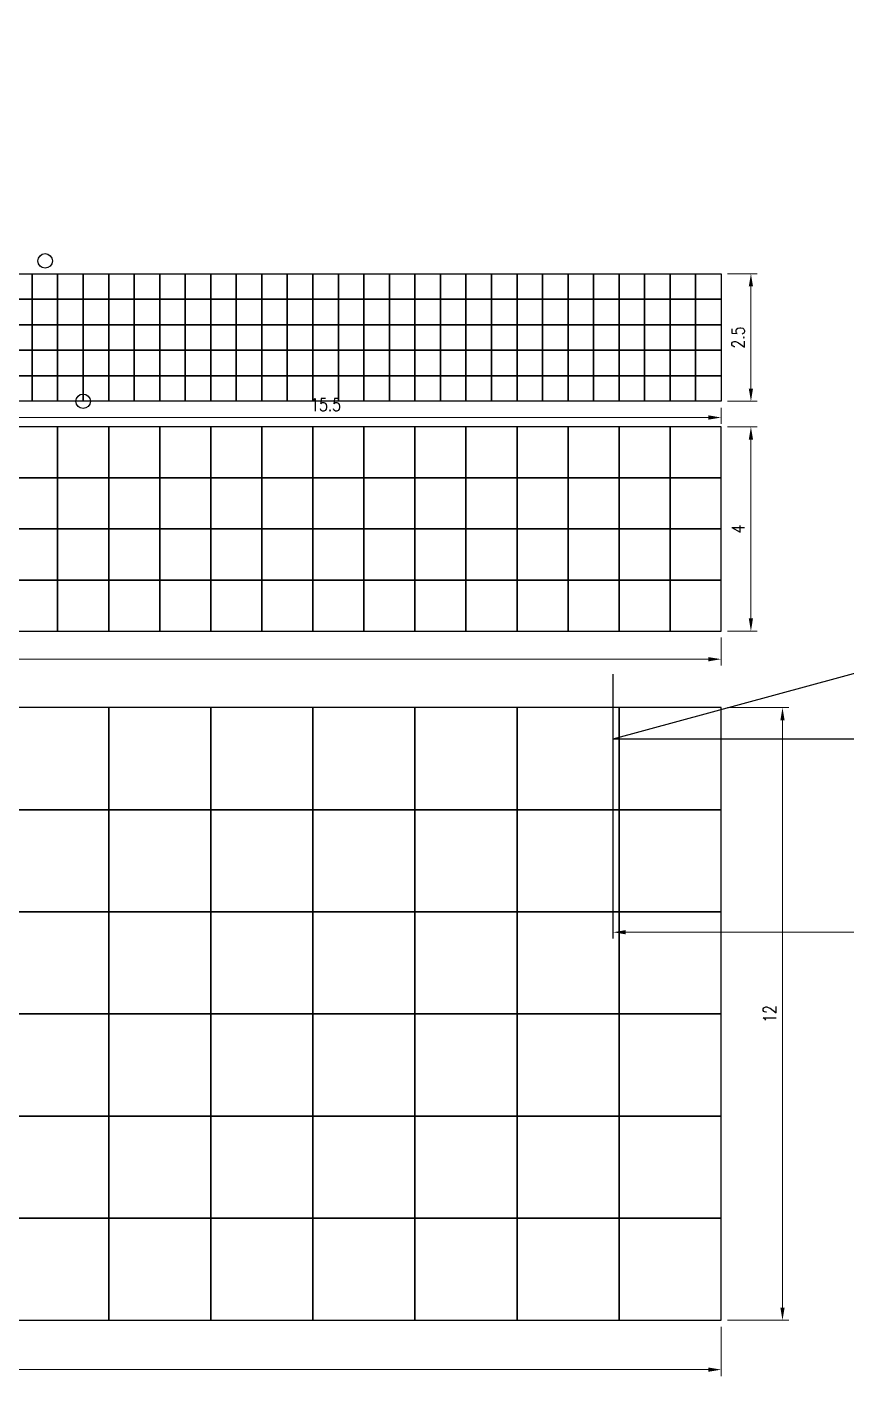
# Model space of a CAD drawing. Header units: millimetres. Extents: x -66 to 79, y -30 to 113.
# Drawn here: x 2.4 to 18.45, y -30.29 to -3.87 of the extents above; entities that cross this region are included whole.
import ezdxf

# ---------------------------------------------------------------- set-up
doc = ezdxf.new("R2010")
doc.units = ezdxf.units.MM
doc.layers.get('Defpoints').update_dxf_attribs({"color": 181})
doc.layers.add('Main_blokcs', color=3, linetype='Continuous')
doc.layers.add('Segment_lining', color=50, linetype='Continuous')
doc.styles.add('ROMANS', font='ROMANS.shx', dxfattribs={"width": 0.8})
doc.dimstyles.new('DIM_0.1', dxfattribs={"dimscale": 0.1, "dimtxt": 2.5, "dimasz": 2.5, "dimexe": 1.25, "dimexo": 1.25, "dimgap": 1.25, "dimtad": 1, "dimdec": 3, "dimzin": 11, "dimdsep": 46, "dimtxsty": 'ROMANS', "dimcen": 0, "dimclrd": 1, "dimclre": 1, "dimclrt": 7, "dimadec": 4, "dimazin": 3, "dimtfac": 1, "dimtdec": 3, "dimtofl": 0, "dimtmove": 2, "dimatfit": 3, "dimfxl": 1, "dimfrac": 2, "dimtolj": 1, "dimtzin": 11, "dimlwd": 0, "dimlwe": 0, "dimarcsym": 0})

# ---------------------------------------------------------------- blocks, each defined once
blk = doc.blocks.new('*D83')
at = {"layer": 'Defpoints', "color": 0, "transparency": 16777216}
for p in [(-16, -29.199), (16, -29.199), (16, -30.165)]:
    blk.add_point(p, dxfattribs=at)
at = {"layer": 'Segment_lining', "color": 1, "lineweight": 0, "transparency": 16777216}
for p, q in [((-16, -29.324), (-16, -30.29)), ((16, -29.324), (16, -30.29)), ((-15.75, -30.165), (15.75, -30.165))]:
    blk.add_line(p, q, dxfattribs=at)
at = {"layer": 'Segment_lining', "color": 1, "transparency": 16777216}
for points in [[(-15.75, -30.123), (-15.75, -30.206), (-16, -30.165)], [(15.75, -30.123), (15.75, -30.206), (16, -30.165)]]:
    blk.add_solid(points, dxfattribs=at)
at = {"layer": 'Segment_lining', "color": 7, "transparency": 16777216, "insert": (0, -29.915), "char_height": 0.25, "attachment_point": 5, "style": 'ROMANS'}
blk.add_mtext('\\A1;32', dxfattribs=at)
blk = doc.blocks.new('*D84')
at = {"layer": 'Defpoints', "color": 0, "transparency": 16777216}
for p in [(16, -17.199), (17.201, -17.199), (16, -29.199)]:
    blk.add_point(p, dxfattribs=at)
at = {"layer": 'Segment_lining', "color": 1, "lineweight": 0, "transparency": 16777216}
for p, q in [((16.125, -17.199), (17.326, -17.199)), ((17.201, -28.949), (17.201, -17.449)), ((16.125, -29.199), (17.326, -29.199))]:
    blk.add_line(p, q, dxfattribs=at)
at = {"layer": 'Segment_lining', "color": 1, "transparency": 16777216}
for points in [[(17.16, -17.449), (17.243, -17.449), (17.201, -17.199)], [(17.16, -28.949), (17.243, -28.949), (17.201, -29.199)]]:
    blk.add_solid(points, dxfattribs=at)
at = {"layer": 'Segment_lining', "color": 7, "transparency": 16777216, "insert": (16.951, -23.199), "char_height": 0.25, "attachment_point": 5, "rotation": 90, "style": 'ROMANS'}
blk.add_mtext('\\A1;12', dxfattribs=at)
blk = doc.blocks.new('*D85')
at = {"layer": 'Defpoints', "color": 0, "transparency": 16777216}
for p in [(-16, -15.699), (16, -15.699), (16, -16.25)]:
    blk.add_point(p, dxfattribs=at)
at = {"layer": 'Segment_lining', "color": 1, "lineweight": 0, "transparency": 16777216}
for p, q in [((-16, -15.824), (-16, -16.375)), ((16, -15.824), (16, -16.375)), ((-15.75, -16.25), (15.75, -16.25))]:
    blk.add_line(p, q, dxfattribs=at)
at = {"layer": 'Segment_lining', "color": 1, "transparency": 16777216}
for points in [[(-15.75, -16.209), (-15.75, -16.292), (-16, -16.25)], [(15.75, -16.209), (15.75, -16.292), (16, -16.25)]]:
    blk.add_solid(points, dxfattribs=at)
at = {"layer": 'Segment_lining', "color": 7, "transparency": 16777216, "insert": (0, -16), "char_height": 0.25, "attachment_point": 5, "style": 'ROMANS'}
blk.add_mtext('\\A1;32', dxfattribs=at)
blk = doc.blocks.new('*D86')
at = {"layer": 'Defpoints', "color": 0, "transparency": 16777216}
for p in [(16, -11.699), (16.583, -11.699), (16, -15.699)]:
    blk.add_point(p, dxfattribs=at)
at = {"layer": 'Segment_lining', "color": 1, "lineweight": 0, "transparency": 16777216}
for p, q in [((16.125, -11.699), (16.708, -11.699)), ((16.583, -15.449), (16.583, -11.949)), ((16.125, -15.699), (16.708, -15.699))]:
    blk.add_line(p, q, dxfattribs=at)
at = {"layer": 'Segment_lining', "color": 1, "transparency": 16777216}
for points in [[(16.541, -11.949), (16.624, -11.949), (16.583, -11.699)], [(16.541, -15.449), (16.624, -15.449), (16.583, -15.699)]]:
    blk.add_solid(points, dxfattribs=at)
at = {"layer": 'Segment_lining', "color": 7, "transparency": 16777216, "insert": (16.333, -13.699), "char_height": 0.25, "attachment_point": 5, "rotation": 90, "style": 'ROMANS'}
blk.add_mtext('\\A1;4', dxfattribs=at)
blk = doc.blocks.new('*D98')
at = {"layer": 'Defpoints', "color": 0, "transparency": 16777216}
for p in [(16, -8.699), (16.583, -8.699), (16, -11.199)]:
    blk.add_point(p, dxfattribs=at)
at = {"layer": 'Segment_lining', "color": 1, "lineweight": 0, "transparency": 16777216}
for p, q in [((16.125, -8.699), (16.708, -8.699)), ((16.583, -10.949), (16.583, -8.949)), ((16.125, -11.199), (16.708, -11.199))]:
    blk.add_line(p, q, dxfattribs=at)
at = {"layer": 'Segment_lining', "color": 1, "transparency": 16777216}
for points in [[(16.541, -8.949), (16.624, -8.949), (16.583, -8.699)], [(16.541, -10.949), (16.624, -10.949), (16.583, -11.199)]]:
    blk.add_solid(points, dxfattribs=at)
at = {"layer": 'Segment_lining', "color": 7, "transparency": 16777216, "insert": (16.333, -9.949), "char_height": 0.25, "attachment_point": 5, "rotation": 90, "style": 'ROMANS'}
blk.add_mtext('\\A1;2.5', dxfattribs=at)
blk = doc.blocks.new('*D100')
at = {"layer": 'Defpoints', "color": 0, "transparency": 16777216}
for p in [(0.5, -11.199), (16, -11.199), (16, -11.516)]:
    blk.add_point(p, dxfattribs=at)
at = {"layer": 'Segment_lining', "color": 1, "lineweight": 0, "transparency": 16777216}
for p, q in [((0.5, -11.324), (0.5, -11.641)), ((16, -11.324), (16, -11.641)), ((0.75, -11.516), (15.75, -11.516))]:
    blk.add_line(p, q, dxfattribs=at)
at = {"layer": 'Segment_lining', "color": 1, "transparency": 16777216}
for points in [[(0.75, -11.474), (0.75, -11.558), (0.5, -11.516)], [(15.75, -11.474), (15.75, -11.558), (16, -11.516)]]:
    blk.add_solid(points, dxfattribs=at)
at = {"layer": 'Segment_lining', "color": 7, "transparency": 16777216, "insert": (8.25, -11.266), "char_height": 0.25, "attachment_point": 5, "style": 'ROMANS'}
blk.add_mtext('\\A1;15.5', dxfattribs=at)
blk = doc.blocks.new('*D120')
at = {"layer": 'Defpoints', "color": 0, "transparency": 16777216}
for p in [(13.882, -20.036), (23.882, -20.036), (13.882, -21.598)]:
    blk.add_point(p, dxfattribs=at)
at = {"layer": 'Main_blokcs', "color": 1, "lineweight": 0, "transparency": 16777216}
for p, q in [((13.882, -20.161), (13.882, -21.723)), ((23.882, -20.161), (23.882, -21.723)), ((23.632, -21.598), (14.132, -21.598))]:
    blk.add_line(p, q, dxfattribs=at)
at = {"layer": 'Main_blokcs', "color": 1, "transparency": 16777216}
for points in [[(14.132, -21.556), (14.132, -21.639), (13.882, -21.598)], [(23.632, -21.556), (23.632, -21.639), (23.882, -21.598)]]:
    blk.add_solid(points, dxfattribs=at)
at = {"layer": 'Main_blokcs', "color": 7, "transparency": 16777216, "insert": (18.882, -21.348), "char_height": 0.25, "attachment_point": 5, "style": 'ROMANS'}
blk.add_mtext('\\A1;10', dxfattribs=at)
blk = doc.blocks.new('*D122')
at = {"layer": 'Defpoints', "color": 0, "transparency": 16777216}
for p in [(65.208, -3.867), (25.699, -16.764), (13.882, -17.811), (13.882, -17.811), (47.013, -17.811)]:
    blk.add_point(p, dxfattribs=at)
at = {"layer": 'Main_blokcs', "color": 1, "lineweight": 0, "transparency": 16777216}
blk.add_arc((13.882, -17.811), 11.863, 1.2075, 13.9918, dxfattribs=at)
at = {"layer": 'Main_blokcs', "color": 1, "transparency": 16777216}
for points in [[(25.353, -14.953), (25.433, -14.932), (25.33, -14.701)], [(25.784, -17.561), (25.701, -17.562), (25.745, -17.811)]]:
    blk.add_solid(points, dxfattribs=at)
at = {"layer": 'Main_blokcs', "color": 7, "transparency": 16777216, "insert": (25.889, -16.209), "char_height": 0.25, "attachment_point": 5, "rotation": 277.5996, "style": 'ROMANS'}
blk.add_mtext('\\A1;15.1993°', dxfattribs=at)

msp = doc.modelspace()

# ---------------------------------------------------------------- linework, layer by layer
for points in [[(2, -8.6987), (2.5, -8.6987), (2.5, -9.1987), (2, -9.1987)], [(2.5, -8.6987), (3, -8.6987), (3, -9.1987), (2.5, -9.1987)], [(3, -8.6987), (3.5, -8.6987), (3.5, -9.1987), (3, -9.1987)], [(3.5, -8.6987), (4, -8.6987), (4, -9.1987), (3.5, -9.1987)], [(4, -8.6987), (4.5, -8.6987), (4.5, -9.1987), (4, -9.1987)], [(4.5, -8.6987), (5, -8.6987), (5, -9.1987), (4.5, -9.1987)], [(5, -8.6987), (5.5, -8.6987), (5.5, -9.1987), (5, -9.1987)], [(5.5, -8.6987), (6, -8.6987), (6, -9.1987), (5.5, -9.1987)], [(6, -8.6987), (6.5, -8.6987), (6.5, -9.1987), (6, -9.1987)], [(6.5, -8.6987), (7, -8.6987), (7, -9.1987), (6.5, -9.1987)], [(7, -8.6987), (7.5, -8.6987), (7.5, -9.1987), (7, -9.1987)], [(7.5, -8.6987), (8, -8.6987), (8, -9.1987), (7.5, -9.1987)], [(8, -8.6987), (8.5, -8.6987), (8.5, -9.1987), (8, -9.1987)], [(8.5, -8.6987), (9, -8.6987), (9, -9.1987), (8.5, -9.1987)], [(9, -8.6987), (9.5, -8.6987), (9.5, -9.1987), (9, -9.1987)], [(9.5, -8.6987), (10, -8.6987), (10, -9.1987), (9.5, -9.1987)], [(10, -8.6987), (10.5, -8.6987), (10.5, -9.1987), (10, -9.1987)], [(10.5, -8.6987), (11, -8.6987), (11, -9.1987), (10.5, -9.1987)], [(11, -8.6987), (11.5, -8.6987), (11.5, -9.1987), (11, -9.1987)], [(11.5, -8.6987), (12, -8.6987), (12, -9.1987), (11.5, -9.1987)], [(12, -8.6987), (12.5, -8.6987), (12.5, -9.1987), (12, -9.1987)], [(12.5, -8.6987), (13, -8.6987), (13, -9.1987), (12.5, -9.1987)], [(13, -8.6987), (13.5, -8.6987), (13.5, -9.1987), (13, -9.1987)], [(13.5, -8.6987), (14, -8.6987), (14, -9.1987), (13.5, -9.1987)], [(14, -8.6987), (14.5, -8.6987), (14.5, -9.1987), (14, -9.1987)], [(14.5, -8.6987), (15, -8.6987), (15, -9.1987), (14.5, -9.1987)], [(15, -8.6987), (15.5, -8.6987), (15.5, -9.1987), (15, -9.1987)], [(15.5, -8.6987), (16, -8.6987), (16, -9.1987), (15.5, -9.1987)], [(2, -9.1987), (2.5, -9.1987), (2.5, -9.6987), (2, -9.6987)], [(2.5, -9.1987), (3, -9.1987), (3, -9.6987), (2.5, -9.6987)], [(3, -9.1987), (3.5, -9.1987), (3.5, -9.6987), (3, -9.6987)], [(3.5, -9.1987), (4, -9.1987), (4, -9.6987), (3.5, -9.6987)], [(4, -9.1987), (4.5, -9.1987), (4.5, -9.6987), (4, -9.6987)], [(4.5, -9.1987), (5, -9.1987), (5, -9.6987), (4.5, -9.6987)], [(5, -9.1987), (5.5, -9.1987), (5.5, -9.6987), (5, -9.6987)], [(5.5, -9.1987), (6, -9.1987), (6, -9.6987), (5.5, -9.6987)], [(6, -9.1987), (6.5, -9.1987), (6.5, -9.6987), (6, -9.6987)], [(6.5, -9.1987), (7, -9.1987), (7, -9.6987), (6.5, -9.6987)], [(7, -9.1987), (7.5, -9.1987), (7.5, -9.6987), (7, -9.6987)], [(7.5, -9.1987), (8, -9.1987), (8, -9.6987), (7.5, -9.6987)], [(8, -9.1987), (8.5, -9.1987), (8.5, -9.6987), (8, -9.6987)], [(8.5, -9.1987), (9, -9.1987), (9, -9.6987), (8.5, -9.6987)], [(9, -9.1987), (9.5, -9.1987), (9.5, -9.6987), (9, -9.6987)], [(9.5, -9.1987), (10, -9.1987), (10, -9.6987), (9.5, -9.6987)], [(10, -9.1987), (10.5, -9.1987), (10.5, -9.6987), (10, -9.6987)], [(10.5, -9.1987), (11, -9.1987), (11, -9.6987), (10.5, -9.6987)], [(11, -9.1987), (11.5, -9.1987), (11.5, -9.6987), (11, -9.6987)], [(11.5, -9.1987), (12, -9.1987), (12, -9.6987), (11.5, -9.6987)], [(12, -9.1987), (12.5, -9.1987), (12.5, -9.6987), (12, -9.6987)], [(12.5, -9.1987), (13, -9.1987), (13, -9.6987), (12.5, -9.6987)], [(13, -9.1987), (13.5, -9.1987), (13.5, -9.6987), (13, -9.6987)], [(13.5, -9.1987), (14, -9.1987), (14, -9.6987), (13.5, -9.6987)], [(14, -9.1987), (14.5, -9.1987), (14.5, -9.6987), (14, -9.6987)], [(14.5, -9.1987), (15, -9.1987), (15, -9.6987), (14.5, -9.6987)], [(15, -9.1987), (15.5, -9.1987), (15.5, -9.6987), (15, -9.6987)], [(15.5, -9.1987), (16, -9.1987), (16, -9.6987), (15.5, -9.6987)], [(2, -9.6987), (2.5, -9.6987), (2.5, -10.1987), (2, -10.1987)], [(2.5, -9.6987), (3, -9.6987), (3, -10.1987), (2.5, -10.1987)], [(3, -9.6987), (3.5, -9.6987), (3.5, -10.1987), (3, -10.1987)], [(3.5, -9.6987), (4, -9.6987), (4, -10.1987), (3.5, -10.1987)], [(4, -9.6987), (4.5, -9.6987), (4.5, -10.1987), (4, -10.1987)], [(4.5, -9.6987), (5, -9.6987), (5, -10.1987), (4.5, -10.1987)], [(5, -9.6987), (5.5, -9.6987), (5.5, -10.1987), (5, -10.1987)], [(5.5, -9.6987), (6, -9.6987), (6, -10.1987), (5.5, -10.1987)], [(6, -9.6987), (6.5, -9.6987), (6.5, -10.1987), (6, -10.1987)], [(6.5, -9.6987), (7, -9.6987), (7, -10.1987), (6.5, -10.1987)], [(7, -9.6987), (7.5, -9.6987), (7.5, -10.1987), (7, -10.1987)], [(7.5, -9.6987), (8, -9.6987), (8, -10.1987), (7.5, -10.1987)], [(8, -9.6987), (8.5, -9.6987), (8.5, -10.1987), (8, -10.1987)], [(8.5, -9.6987), (9, -9.6987), (9, -10.1987), (8.5, -10.1987)], [(9, -9.6987), (9.5, -9.6987), (9.5, -10.1987), (9, -10.1987)], [(9.5, -9.6987), (10, -9.6987), (10, -10.1987), (9.5, -10.1987)], [(10, -9.6987), (10.5, -9.6987), (10.5, -10.1987), (10, -10.1987)], [(10.5, -9.6987), (11, -9.6987), (11, -10.1987), (10.5, -10.1987)], [(11, -9.6987), (11.5, -9.6987), (11.5, -10.1987), (11, -10.1987)], [(11.5, -9.6987), (12, -9.6987), (12, -10.1987), (11.5, -10.1987)], [(12, -9.6987), (12.5, -9.6987), (12.5, -10.1987), (12, -10.1987)], [(12.5, -9.6987), (13, -9.6987), (13, -10.1987), (12.5, -10.1987)], [(13, -9.6987), (13.5, -9.6987), (13.5, -10.1987), (13, -10.1987)], [(13.5, -9.6987), (14, -9.6987), (14, -10.1987), (13.5, -10.1987)], [(14, -9.6987), (14.5, -9.6987), (14.5, -10.1987), (14, -10.1987)], [(14.5, -9.6987), (15, -9.6987), (15, -10.1987), (14.5, -10.1987)], [(15, -9.6987), (15.5, -9.6987), (15.5, -10.1987), (15, -10.1987)], [(15.5, -9.6987), (16, -9.6987), (16, -10.1987), (15.5, -10.1987)], [(2, -10.1987), (2.5, -10.1987), (2.5, -10.6987), (2, -10.6987)], [(2.5, -10.1987), (3, -10.1987), (3, -10.6987), (2.5, -10.6987)], [(3, -10.1987), (3.5, -10.1987), (3.5, -10.6987), (3, -10.6987)], [(3.5, -10.1987), (4, -10.1987), (4, -10.6987), (3.5, -10.6987)], [(4, -10.1987), (4.5, -10.1987), (4.5, -10.6987), (4, -10.6987)], [(4.5, -10.1987), (5, -10.1987), (5, -10.6987), (4.5, -10.6987)], [(5, -10.1987), (5.5, -10.1987), (5.5, -10.6987), (5, -10.6987)], [(5.5, -10.1987), (6, -10.1987), (6, -10.6987), (5.5, -10.6987)], [(6, -10.1987), (6.5, -10.1987), (6.5, -10.6987), (6, -10.6987)], [(6.5, -10.1987), (7, -10.1987), (7, -10.6987), (6.5, -10.6987)], [(7, -10.1987), (7.5, -10.1987), (7.5, -10.6987), (7, -10.6987)], [(7.5, -10.1987), (8, -10.1987), (8, -10.6987), (7.5, -10.6987)], [(8, -10.1987), (8.5, -10.1987), (8.5, -10.6987), (8, -10.6987)], [(8.5, -10.1987), (9, -10.1987), (9, -10.6987), (8.5, -10.6987)], [(9, -10.1987), (9.5, -10.1987), (9.5, -10.6987), (9, -10.6987)], [(9.5, -10.1987), (10, -10.1987), (10, -10.6987), (9.5, -10.6987)], [(10, -10.1987), (10.5, -10.1987), (10.5, -10.6987), (10, -10.6987)], [(10.5, -10.1987), (11, -10.1987), (11, -10.6987), (10.5, -10.6987)], [(11, -10.1987), (11.5, -10.1987), (11.5, -10.6987), (11, -10.6987)], [(11.5, -10.1987), (12, -10.1987), (12, -10.6987), (11.5, -10.6987)], [(12, -10.1987), (12.5, -10.1987), (12.5, -10.6987), (12, -10.6987)], [(12.5, -10.1987), (13, -10.1987), (13, -10.6987), (12.5, -10.6987)], [(13, -10.1987), (13.5, -10.1987), (13.5, -10.6987), (13, -10.6987)], [(13.5, -10.1987), (14, -10.1987), (14, -10.6987), (13.5, -10.6987)], [(14, -10.1987), (14.5, -10.1987), (14.5, -10.6987), (14, -10.6987)], [(14.5, -10.1987), (15, -10.1987), (15, -10.6987), (14.5, -10.6987)], [(15, -10.1987), (15.5, -10.1987), (15.5, -10.6987), (15, -10.6987)], [(15.5, -10.1987), (16, -10.1987), (16, -10.6987), (15.5, -10.6987)], [(2, -10.6987), (2.5, -10.6987), (2.5, -11.1987), (2, -11.1987)], [(2.5, -10.6987), (3, -10.6987), (3, -11.1987), (2.5, -11.1987)], [(3, -10.6987), (3.5, -10.6987), (3.5, -11.1987), (3, -11.1987)], [(3.5, -10.6987), (4, -10.6987), (4, -11.1987), (3.5, -11.1987)], [(4, -10.6987), (4.5, -10.6987), (4.5, -11.1987), (4, -11.1987)], [(4.5, -10.6987), (5, -10.6987), (5, -11.1987), (4.5, -11.1987)], [(5, -10.6987), (5.5, -10.6987), (5.5, -11.1987), (5, -11.1987)], [(5.5, -10.6987), (6, -10.6987), (6, -11.1987), (5.5, -11.1987)], [(6, -10.6987), (6.5, -10.6987), (6.5, -11.1987), (6, -11.1987)], [(6.5, -10.6987), (7, -10.6987), (7, -11.1987), (6.5, -11.1987)], [(7, -10.6987), (7.5, -10.6987), (7.5, -11.1987), (7, -11.1987)], [(7.5, -10.6987), (8, -10.6987), (8, -11.1987), (7.5, -11.1987)], [(8, -10.6987), (8.5, -10.6987), (8.5, -11.1987), (8, -11.1987)], [(8.5, -10.6987), (9, -10.6987), (9, -11.1987), (8.5, -11.1987)], [(9, -10.6987), (9.5, -10.6987), (9.5, -11.1987), (9, -11.1987)], [(9.5, -10.6987), (10, -10.6987), (10, -11.1987), (9.5, -11.1987)], [(10, -10.6987), (10.5, -10.6987), (10.5, -11.1987), (10, -11.1987)], [(10.5, -10.6987), (11, -10.6987), (11, -11.1987), (10.5, -11.1987)], [(11, -10.6987), (11.5, -10.6987), (11.5, -11.1987), (11, -11.1987)], [(11.5, -10.6987), (12, -10.6987), (12, -11.1987), (11.5, -11.1987)], [(12, -10.6987), (12.5, -10.6987), (12.5, -11.1987), (12, -11.1987)], [(12.5, -10.6987), (13, -10.6987), (13, -11.1987), (12.5, -11.1987)], [(13, -10.6987), (13.5, -10.6987), (13.5, -11.1987), (13, -11.1987)], [(13.5, -10.6987), (14, -10.6987), (14, -11.1987), (13.5, -11.1987)], [(14, -10.6987), (14.5, -10.6987), (14.5, -11.1987), (14, -11.1987)], [(14.5, -10.6987), (15, -10.6987), (15, -11.1987), (14.5, -11.1987)], [(15, -10.6987), (15.5, -10.6987), (15.5, -11.1987), (15, -11.1987)], [(15.5, -10.6987), (16, -10.6987), (16, -11.1987), (15.5, -11.1987)], [(2, -12.6987), (3, -12.6987), (3, -11.6987), (2, -11.6987)], [(3, -12.6987), (4, -12.6987), (4, -11.6987), (3, -11.6987)], [(4, -12.6987), (5, -12.6987), (5, -11.6987), (4, -11.6987)], [(5, -12.6987), (6, -12.6987), (6, -11.6987), (5, -11.6987)], [(6, -12.6987), (7, -12.6987), (7, -11.6987), (6, -11.6987)], [(7, -12.6987), (8, -12.6987), (8, -11.6987), (7, -11.6987)], [(8, -12.6987), (9, -12.6987), (9, -11.6987), (8, -11.6987)], [(9, -12.6987), (10, -12.6987), (10, -11.6987), (9, -11.6987)], [(10, -12.6987), (11, -12.6987), (11, -11.6987), (10, -11.6987)], [(11, -12.6987), (12, -12.6987), (12, -11.6987), (11, -11.6987)], [(12, -12.6987), (13, -12.6987), (13, -11.6987), (12, -11.6987)], [(13, -12.6987), (14, -12.6987), (14, -11.6987), (13, -11.6987)], [(14, -12.6987), (15, -12.6987), (15, -11.6987), (14, -11.6987)], [(15, -12.6987), (16, -12.6987), (16, -11.6987), (15, -11.6987)], [(2, -13.6987), (3, -13.6987), (3, -12.6987), (2, -12.6987)], [(3, -13.6987), (4, -13.6987), (4, -12.6987), (3, -12.6987)], [(4, -13.6987), (5, -13.6987), (5, -12.6987), (4, -12.6987)], [(5, -13.6987), (6, -13.6987), (6, -12.6987), (5, -12.6987)], [(6, -13.6987), (7, -13.6987), (7, -12.6987), (6, -12.6987)], [(7, -13.6987), (8, -13.6987), (8, -12.6987), (7, -12.6987)], [(8, -13.6987), (9, -13.6987), (9, -12.6987), (8, -12.6987)], [(9, -13.6987), (10, -13.6987), (10, -12.6987), (9, -12.6987)], [(10, -13.6987), (11, -13.6987), (11, -12.6987), (10, -12.6987)], [(11, -13.6987), (12, -13.6987), (12, -12.6987), (11, -12.6987)], [(12, -13.6987), (13, -13.6987), (13, -12.6987), (12, -12.6987)], [(13, -13.6987), (14, -13.6987), (14, -12.6987), (13, -12.6987)], [(14, -13.6987), (15, -13.6987), (15, -12.6987), (14, -12.6987)], [(15, -13.6987), (16, -13.6987), (16, -12.6987), (15, -12.6987)], [(2, -14.6987), (3, -14.6987), (3, -13.6987), (2, -13.6987)], [(3, -14.6987), (4, -14.6987), (4, -13.6987), (3, -13.6987)], [(4, -14.6987), (5, -14.6987), (5, -13.6987), (4, -13.6987)], [(5, -14.6987), (6, -14.6987), (6, -13.6987), (5, -13.6987)], [(6, -14.6987), (7, -14.6987), (7, -13.6987), (6, -13.6987)], [(7, -14.6987), (8, -14.6987), (8, -13.6987), (7, -13.6987)], [(8, -14.6987), (9, -14.6987), (9, -13.6987), (8, -13.6987)], [(9, -14.6987), (10, -14.6987), (10, -13.6987), (9, -13.6987)], [(10, -14.6987), (11, -14.6987), (11, -13.6987), (10, -13.6987)], [(11, -14.6987), (12, -14.6987), (12, -13.6987), (11, -13.6987)], [(12, -14.6987), (13, -14.6987), (13, -13.6987), (12, -13.6987)], [(13, -14.6987), (14, -14.6987), (14, -13.6987), (13, -13.6987)], [(14, -14.6987), (15, -14.6987), (15, -13.6987), (14, -13.6987)], [(15, -14.6987), (16, -14.6987), (16, -13.6987), (15, -13.6987)], [(2, -15.6987), (3, -15.6987), (3, -14.6987), (2, -14.6987)], [(3, -15.6987), (4, -15.6987), (4, -14.6987), (3, -14.6987)], [(4, -15.6987), (5, -15.6987), (5, -14.6987), (4, -14.6987)], [(5, -15.6987), (6, -15.6987), (6, -14.6987), (5, -14.6987)], [(6, -15.6987), (7, -15.6987), (7, -14.6987), (6, -14.6987)], [(7, -15.6987), (8, -15.6987), (8, -14.6987), (7, -14.6987)], [(8, -15.6987), (9, -15.6987), (9, -14.6987), (8, -14.6987)], [(9, -15.6987), (10, -15.6987), (10, -14.6987), (9, -14.6987)], [(10, -15.6987), (11, -15.6987), (11, -14.6987), (10, -14.6987)], [(11, -15.6987), (12, -15.6987), (12, -14.6987), (11, -14.6987)], [(12, -15.6987), (13, -15.6987), (13, -14.6987), (12, -14.6987)], [(13, -15.6987), (14, -15.6987), (14, -14.6987), (13, -14.6987)], [(14, -15.6987), (15, -15.6987), (15, -14.6987), (14, -14.6987)], [(15, -15.6987), (16, -15.6987), (16, -14.6987), (15, -14.6987)], [(2, -19.1987), (4, -19.1987), (4, -17.1987), (2, -17.1987)], [(4, -19.1987), (6, -19.1987), (6, -17.1987), (4, -17.1987)], [(6, -19.1987), (8, -19.1987), (8, -17.1987), (6, -17.1987)], [(8, -19.1987), (10, -19.1987), (10, -17.1987), (8, -17.1987)], [(10, -19.1987), (12, -19.1987), (12, -17.1987), (10, -17.1987)], [(12, -19.1987), (14, -19.1987), (14, -17.1987), (12, -17.1987)], [(14, -19.1987), (16, -19.1987), (16, -17.1987), (14, -17.1987)], [(2, -21.1987), (4, -21.1987), (4, -19.1987), (2, -19.1987)], [(4, -21.1987), (6, -21.1987), (6, -19.1987), (4, -19.1987)], [(6, -21.1987), (8, -21.1987), (8, -19.1987), (6, -19.1987)], [(8, -21.1987), (10, -21.1987), (10, -19.1987), (8, -19.1987)], [(10, -21.1987), (12, -21.1987), (12, -19.1987), (10, -19.1987)], [(12, -21.1987), (14, -21.1987), (14, -19.1987), (12, -19.1987)], [(14, -21.1987), (16, -21.1987), (16, -19.1987), (14, -19.1987)], [(2, -23.1987), (4, -23.1987), (4, -21.1987), (2, -21.1987)], [(4, -23.1987), (6, -23.1987), (6, -21.1987), (4, -21.1987)], [(6, -23.1987), (8, -23.1987), (8, -21.1987), (6, -21.1987)], [(8, -23.1987), (10, -23.1987), (10, -21.1987), (8, -21.1987)], [(10, -23.1987), (12, -23.1987), (12, -21.1987), (10, -21.1987)], [(12, -23.1987), (14, -23.1987), (14, -21.1987), (12, -21.1987)], [(14, -23.1987), (16, -23.1987), (16, -21.1987), (14, -21.1987)], [(2, -25.1987), (4, -25.1987), (4, -23.1987), (2, -23.1987)], [(4, -25.1987), (6, -25.1987), (6, -23.1987), (4, -23.1987)], [(6, -25.1987), (8, -25.1987), (8, -23.1987), (6, -23.1987)], [(8, -25.1987), (10, -25.1987), (10, -23.1987), (8, -23.1987)], [(10, -25.1987), (12, -25.1987), (12, -23.1987), (10, -23.1987)], [(12, -25.1987), (14, -25.1987), (14, -23.1987), (12, -23.1987)], [(14, -25.1987), (16, -25.1987), (16, -23.1987), (14, -23.1987)], [(2, -27.1987), (4, -27.1987), (4, -25.1987), (2, -25.1987)], [(4, -27.1987), (6, -27.1987), (6, -25.1987), (4, -25.1987)], [(6, -27.1987), (8, -27.1987), (8, -25.1987), (6, -25.1987)], [(8, -27.1987), (10, -27.1987), (10, -25.1987), (8, -25.1987)], [(10, -27.1987), (12, -27.1987), (12, -25.1987), (10, -25.1987)], [(12, -27.1987), (14, -27.1987), (14, -25.1987), (12, -25.1987)], [(14, -27.1987), (16, -27.1987), (16, -25.1987), (14, -25.1987)], [(2, -29.1987), (4, -29.1987), (4, -27.1987), (2, -27.1987)], [(4, -29.1987), (6, -29.1987), (6, -27.1987), (4, -27.1987)], [(6, -29.1987), (8, -29.1987), (8, -27.1987), (6, -27.1987)], [(8, -29.1987), (10, -29.1987), (10, -27.1987), (8, -27.1987)], [(10, -29.1987), (12, -29.1987), (12, -27.1987), (10, -27.1987)], [(12, -29.1987), (14, -29.1987), (14, -27.1987), (12, -27.1987)], [(14, -29.1987), (16, -29.1987), (16, -27.1987), (14, -27.1987)]]:
    msp.add_lwpolyline(points, close=True)
for centre in [(2.7552, -8.4487), (3.5, -11.1987)]:
    msp.add_circle(centre, 0.1422)
at = {"layer": 'Main_blokcs'}
for points in [[(13.8821, -17.8112), (65.2082, -3.8669)], [(13.8821, -21.7226), (13.8821, -16.5419)], [(13.8821, -17.8112), (47.0127, -17.8112)]]:
    msp.add_lwpolyline(points, dxfattribs=at)

# ---------------------------------------------------------------- dimensions: what is measured, and where the dimension line sits
dim = msp.add_angular_dim_2l(base=(25.6986, -16.7636), line1=((13.8821, -17.8112), (47.0127, -17.8112)), line2=((13.8821, -17.8112), (65.2082, -3.8669)), dimstyle='DIM_0.1', dxfattribs=at)
dim.commit()
dim.dimension.update_dxf_attribs({"geometry": '*D122', "text_midpoint": (25.8886, -16.2093)})
dim = msp.add_aligned_dim(p1=(23.8821, -20.0362), p2=(13.8821, -20.0362), distance=1.5615, dimstyle='DIM_0.1', dxfattribs=at)
dim.commit()
dim.dimension.update_dxf_attribs({"geometry": '*D120', "text_midpoint": (18.8821, -21.3476)})
at = {"layer": 'Segment_lining'}
for p1, p2, distance, picture, middle in [((16, -11.1987), (16, -8.6987), -0.5826, '*D98', (16.3326, -9.9487)), ((0.5, -11.1987), (16, -11.1987), -0.3174, '*D100', (8.25, -11.2662))]:
    dim = msp.add_aligned_dim(p1=p1, p2=p2, distance=distance, dimstyle='DIM_0.1', dxfattribs=at)
    dim.commit()
    dim.dimension.update_dxf_attribs({"geometry": picture, "text_midpoint": middle})
for base, p1, p2, picture, middle in [((16.5826, -11.6987), (16, -15.6987), (16, -11.6987), '*D86', (16.3326, -13.6987)), ((17.2013, -17.1987), (16, -29.1987), (16, -17.1987), '*D84', (16.9513, -23.1987))]:
    dim = msp.add_linear_dim(base=base, p1=p1, p2=p2, angle=90, dimstyle='DIM_0.1', dxfattribs=at)
    dim.commit()
    dim.dimension.update_dxf_attribs({"geometry": picture, "text_midpoint": middle})
for base, p1, p2, picture, middle in [((16, -16.2505), (-16, -15.6987), (16, -15.6987), '*D85', (0, -16.0005)), ((16, -30.1648), (-16, -29.1987), (16, -29.1987), '*D83', (0, -29.9148))]:
    dim = msp.add_linear_dim(base=base, p1=p1, p2=p2, dimstyle='DIM_0.1', dxfattribs=at)
    dim.commit()
    dim.dimension.update_dxf_attribs({"geometry": picture, "text_midpoint": middle})

doc.saveas('drawing.dxf')
